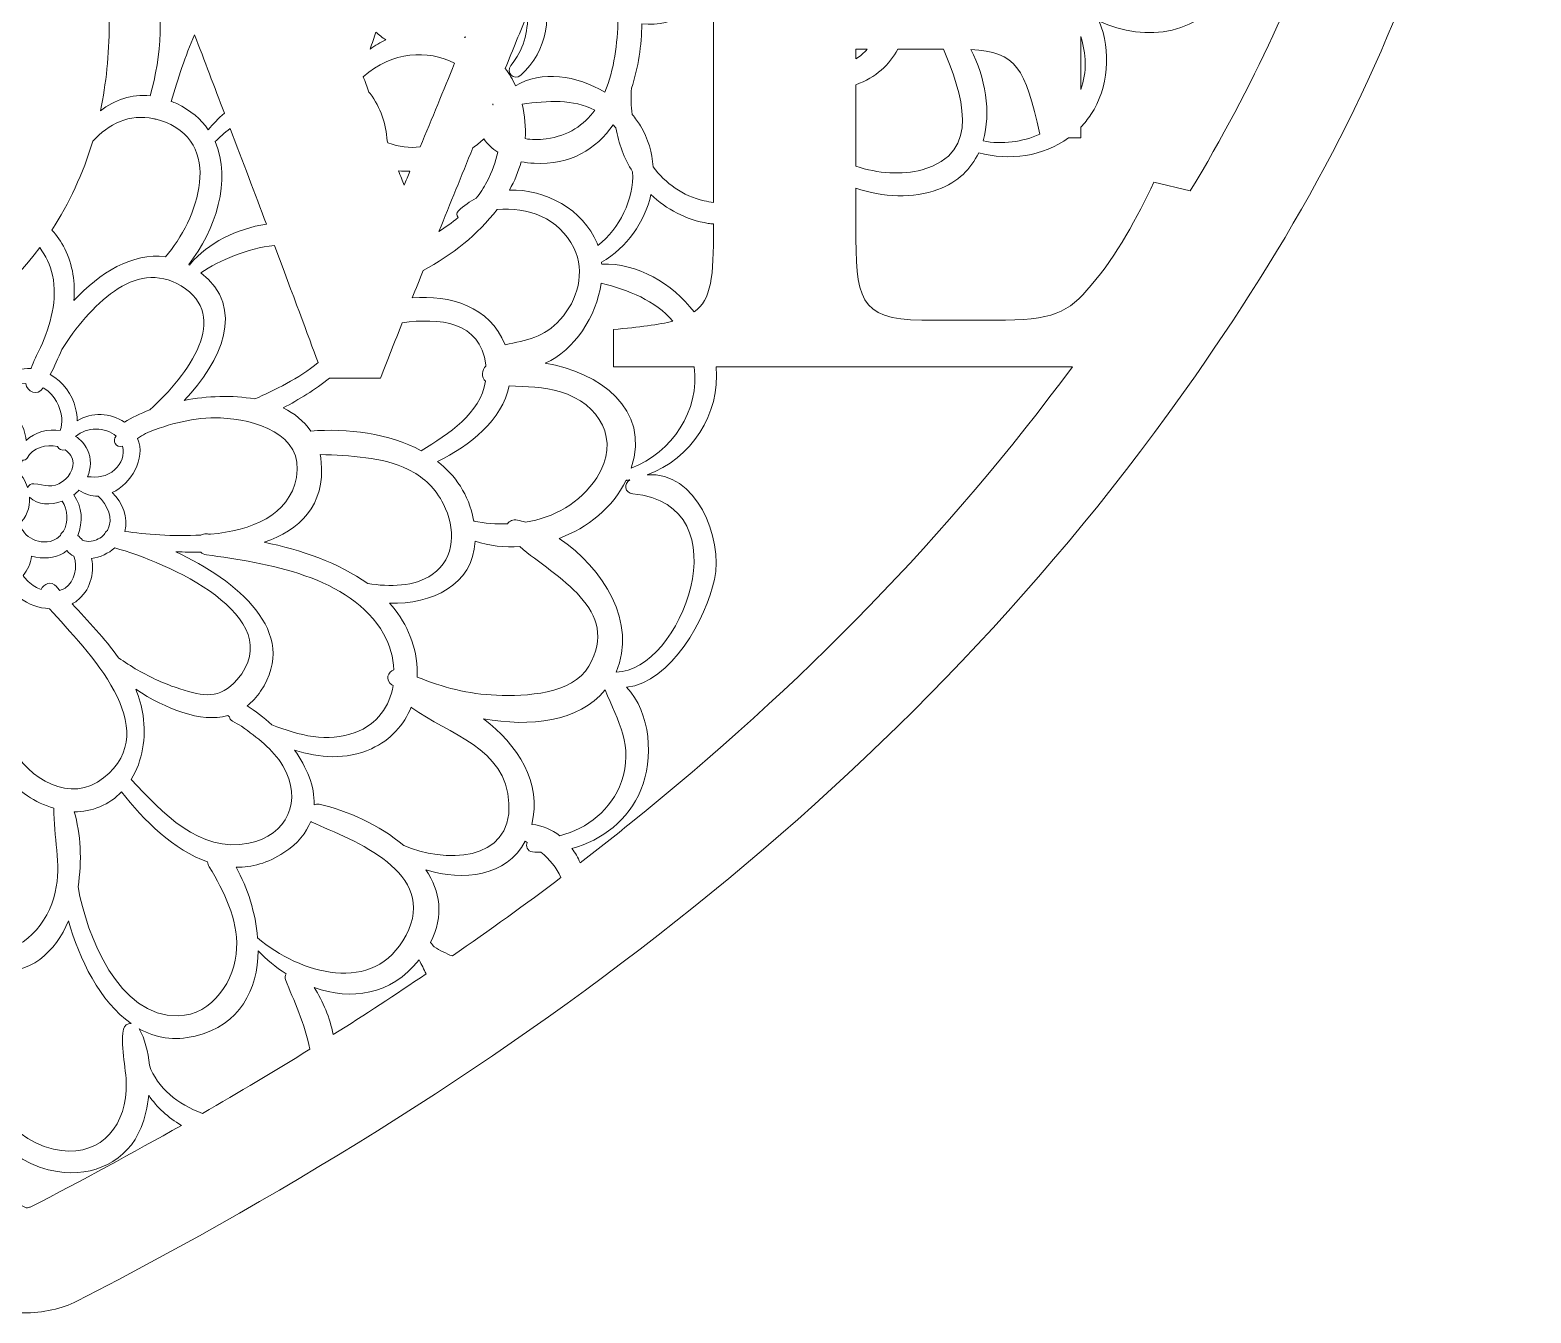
# Model space of a CAD drawing. Extents: x -491 to 5386, y -726 to 879.
# Drawn here: x 893.1 to 1352.3, y -726.5 to -333.8 of the extents above; entities that cross this region are included whole.
import ezdxf

# ---------------------------------------------------------------- set-up
doc = ezdxf.new("R2010")
doc.units = 0
doc.header["$MEASUREMENT"] = 0
doc.layers.add('Layer 1', color=7, linetype='Continuous', lineweight=0)

# ---------------------------------------------------------------- blocks, each defined once
blk = doc.blocks.new('Block_0')
at = {"layer": 'Layer 1'}
for points, knots in [([(1330.89, -141.17), (1306.71, -13.6), (1215.22, 64.76), (1097.03, 64.76), (1076.51, 64.76), (1055.21, 62.4), (1033.29, 57.52), (977.78, 45.18), (932.03, 14.6), (893.22, -29.24), (879.38, -16.28), (868.86, -5.93), (857.82, 3.82), (813.77, 42.69), (752.16, 64.51), (690.05, 64.51), (588.94, 64.51), (486.54, 6.68), (456.6, -129.48), (434.97, -227.86), (460.02, -316.24), (509.77, -399.45), (598.05, -547.12), (730.29, -645.63), (879.54, -724.11), (882.63, -725.74), (886.77, -726.47), (891.1, -726.47), (896.91, -726.47), (903.06, -725.15), (907.45, -722.88), (1042.04, -653.35), (1161.95, -565.18), (1249.64, -439.6), (1311.86, -350.49), (1352.3, -254.19), (1330.89, -141.17)], [0, 0, 0, 0, 1, 1, 1, 2, 2, 2, 3, 3, 3, 4, 4, 4, 5, 5, 5, 6, 6, 6, 7, 7, 7, 8, 8, 8, 9, 9, 9, 10, 10, 10, 11, 11, 11, 12, 12, 12, 12]), ([(1290.91, -289.88), (1281.66, -319.89), (1267.53, -350.65), (1248.07, -383.08), (1248.07, -383.08), (1236.96, -380.38), (1236.96, -380.38), (1231.91, -391.11), (1225.6, -402.79), (1217.71, -411.94), (1210.76, -420.46), (1206.03, -422.66), (1188.36, -422.66), (1188.36, -422.66), (1165.96, -422.66), (1165.96, -422.66), (1146.39, -422.35), (1145.76, -415.72), (1145.76, -393.95), (1145.76, -393.95), (1145.76, -382.19), (1145.76, -382.19), (1154.04, -385.07), (1163.31, -385.39), (1170.87, -382.61), (1177.02, -380.34), (1181.03, -376.29), (1183.34, -371.36), (1192.7, -373.99), (1203.05, -372.47), (1210.82, -366.81), (1210.82, -366.81), (1214.55, -366.81), (1214.55, -366.81), (1214.55, -366.81), (1214.55, -363.56), (1214.55, -363.56), (1215.68, -362.38), (1216.71, -361.1), (1217.65, -359.69), (1223.09, -351.51), (1223.97, -340.21), (1220.17, -331.11), (1234.35, -337.81), (1252.14, -335.36), (1260.26, -320.06), (1264.43, -312.21), (1263.21, -301.24), (1257.96, -294.04), (1267.19, -291.59), (1275.24, -285.39), (1279.07, -276.15), (1282.97, -266.74), (1282.21, -252.43), (1274.62, -244.76), (1288.36, -243.27), (1299.05, -223.54), (1301.58, -211.74), (1304.3, -199.07), (1295.8, -178.36), (1281.01, -179.78), (1290.81, -176.09), (1298.38, -167.74), (1301.12, -157.77), (1307.95, -202.17), (1304.59, -245.5), (1290.91, -289.88)], [0, 0, 0, 0, 1, 1, 1, 2, 2, 2, 3, 3, 3, 4, 4, 4, 5, 5, 5, 6, 6, 6, 7, 7, 7, 8, 8, 8, 9, 9, 9, 10, 10, 10, 11, 11, 11, 12, 12, 12, 13, 13, 13, 14, 14, 14, 15, 15, 15, 16, 16, 16, 17, 17, 17, 18, 18, 18, 19, 19, 19, 20, 20, 20, 21, 21, 21, 22, 22, 22, 22]), ([(1041.65, -350.93), (1040.76, -348.96), (1039.69, -347.18), (1038.49, -345.56), (1040.83, -339.81), (1043.12, -334.23), (1045.31, -328.88), (1045.54, -334.42), (1043.97, -340.02), (1040.23, -344.64), (1038.53, -346.74), (1041.17, -349.53), (1043.25, -347.65), (1051.57, -340.15), (1052.97, -328.7), (1049.45, -318.77), (1051.45, -313.91), (1053.34, -309.3), (1055.1, -305), (1056.83, -316.4), (1062.02, -326.58), (1073.02, -330.41), (1072.82, -337.79), (1071.87, -346.01), (1068.94, -352.82), (1060.41, -347.81), (1049.51, -345.92), (1041.65, -350.93)], [0, 0, 0, 0, 1, 1, 1, 2, 2, 2, 3, 3, 3, 4, 4, 4, 5, 5, 5, 6, 6, 6, 7, 7, 7, 8, 8, 8, 9, 9, 9, 9]), ([(929.88, -353.95), (924.15, -353.35), (919.07, -355.21), (914.64, -358.52), (916.38, -350.22), (917.31, -341.4), (917.31, -332.1), (917.31, -324.82), (916.64, -317.8), (915.39, -311.09), (919.46, -314.56), (924.39, -315.89), (929.52, -315.8), (934.78, -327.39), (933.18, -341.84), (929.88, -353.95)], [0, 0, 0, 0, 1, 1, 1, 2, 2, 2, 3, 3, 3, 4, 4, 4, 5, 5, 5, 5]), ([(1083.74, -375.69), (1083.46, -371.38), (1082.21, -367.08), (1079.83, -363.1), (1079.13, -361.93), (1078.28, -360.79), (1077.33, -359.69), (1076.96, -357.02), (1076.88, -354.31), (1077.1, -351.64), (1079.21, -345.32), (1080.22, -338.43), (1080.27, -331.93), (1080.29, -331.94), (1080.3, -331.94), (1080.32, -331.94), (1090.78, -332.78), (1097.88, -327.52), (1102.21, -319.78), (1102.21, -319.78), (1102.21, -386.56), (1102.21, -386.56), (1101.29, -386.46), (1100.34, -386.31), (1099.35, -386.08), (1092.74, -384.54), (1087.49, -380.72), (1083.74, -375.69)], [0, 0, 0, 0, 1, 1, 1, 2, 2, 2, 3, 3, 3, 4, 4, 4, 5, 5, 5, 6, 6, 6, 7, 7, 7, 8, 8, 8, 9, 9, 9, 9]), ([(998.94, -334.46), (999.86, -335.33), (1000.86, -336.13), (1001.99, -336.81), (1000.3, -337.59), (998.67, -338.53), (997.12, -339.63), (997.77, -337.86), (998.41, -336.13), (998.94, -334.46)], [0, 0, 0, 0, 1, 1, 1, 2, 2, 2, 3, 3, 3, 3]), ([(943.46, -335.32), (946.46, -343.17), (949.52, -351.22), (952.56, -359.23), (950.7, -360.91), (949.03, -362.63), (947.63, -364.31), (945.41, -361.15), (942.3, -358.4), (937.97, -356.33), (937.4, -356.05), (936.85, -355.88), (936.28, -355.67), (938.36, -348.62), (940.55, -341.77), (943.46, -335.32)], [0, 0, 0, 0, 1, 1, 1, 2, 2, 2, 3, 3, 3, 4, 4, 4, 5, 5, 5, 5]), ([(1002.59, -368.3), (1002.52, -368.12), (1002.45, -367.93), (1002.38, -367.75), (1002.04, -362.58), (1000.38, -357.54), (997.17, -353.26), (997.04, -353.09), (996.91, -352.95), (996.78, -352.79), (996.21, -351.25), (995.63, -349.68), (995.04, -348.09), (1004.04, -340.19), (1014.7, -339.8), (1022.99, -344), (1019.62, -352.27), (1016.09, -360.85), (1012.46, -369.57), (1009.28, -369.98), (1005.98, -369.66), (1002.59, -368.3)], [0, 0, 0, 0, 1, 1, 1, 2, 2, 2, 3, 3, 3, 4, 4, 4, 5, 5, 5, 6, 6, 6, 7, 7, 7, 7]), ([(1026.29, -335.88), (1026.26, -335.95), (1026.23, -336.03), (1026.2, -336.1), (1026.14, -336.08), (1026.07, -336.05), (1026, -336.03), (1026.1, -335.98), (1026.19, -335.93), (1026.29, -335.88)], [0, 0, 0, 0, 1, 1, 1, 2, 2, 2, 3, 3, 3, 3]), ([(1145.76, -350.54), (1151.92, -348.31), (1156.07, -344.45), (1158.62, -339.67), (1158.62, -339.67), (1172.55, -339.67), (1172.55, -339.67), (1177.99, -352.8), (1184.82, -371.51), (1165.99, -376.59), (1159.92, -378.23), (1152.47, -377.77), (1145.76, -375.48), (1145.76, -375.48), (1145.76, -350.54), (1145.76, -350.54)], [0, 0, 0, 0, 1, 1, 1, 2, 2, 2, 3, 3, 3, 4, 4, 4, 5, 5, 5, 5]), ([(1145.76, -339.67), (1145.76, -339.67), (1149.26, -339.67), (1149.26, -339.67), (1148.21, -340.82), (1147.04, -341.84), (1145.76, -342.68), (1145.76, -342.68), (1145.76, -339.67), (1145.76, -339.67)], [0, 0, 0, 0, 1, 1, 1, 2, 2, 2, 3, 3, 3, 3]), ([(1180.91, -339.78), (1194.87, -340.5), (1197.55, -345.38), (1201.99, -365.65), (1196.7, -368.15), (1190.56, -368.87), (1184.68, -367.75), (1187.24, -358.95), (1185.36, -348.29), (1180.91, -339.78)], [0, 0, 0, 0, 1, 1, 1, 2, 2, 2, 3, 3, 3, 3]), ([(1214.55, -335.8), (1216.22, -341.05), (1216.54, -346.53), (1214.55, -352), (1214.55, -352), (1214.55, -335.8), (1214.55, -335.8)], [0, 0, 0, 0, 1, 1, 1, 2, 2, 2, 2]), ([(1034.8, -356.69), (1034.78, -356.7), (1034.76, -356.7), (1034.74, -356.71), (1034.72, -356.61), (1034.7, -356.51), (1034.68, -356.41), (1034.72, -356.5), (1034.76, -356.6), (1034.8, -356.69)], [0, 0, 0, 0, 1, 1, 1, 2, 2, 2, 3, 3, 3, 3]), ([(1043.62, -356.47), (1051.54, -355.53), (1059.28, -354.82), (1065.87, -358.33), (1062.58, -362.89), (1057.84, -366.19), (1051.03, -367.11), (1048.56, -367.45), (1046.42, -367.4), (1044.58, -367.06), (1044.81, -363.62), (1044.52, -360.09), (1043.62, -356.47)], [0, 0, 0, 0, 1, 1, 1, 2, 2, 2, 3, 3, 3, 4, 4, 4, 4]), ([(903.71, -400.73), (902.65, -398.62), (901.32, -396.72), (899.8, -395.02), (905.08, -386.89), (909.3, -377.8), (912.28, -367.85), (917.24, -362.58), (923.39, -359.31), (930.98, -360.99), (931.1, -361.03), (931.21, -361.04), (931.34, -361.07), (931.79, -361.18), (932.23, -361.23), (932.7, -361.37), (953.11, -367.75), (944.42, -392.06), (934.5, -403.23), (924.44, -401.86), (914.39, -408.11), (906.53, -416.6), (906.95, -411.2), (906.26, -405.82), (903.71, -400.73)], [0, 0, 0, 0, 1, 1, 1, 2, 2, 2, 3, 3, 3, 4, 4, 4, 5, 5, 5, 6, 6, 6, 7, 7, 7, 8, 8, 8, 8]), ([(949.71, -367.98), (950.98, -366.74), (952.56, -365.37), (954.35, -363.97), (958.17, -374.04), (961.92, -383.96), (965.41, -393.22), (956.31, -394.62), (947.52, -399.04), (942.21, -405.36), (942.1, -405.5), (942.04, -405.65), (941.97, -405.8), (941.86, -405.74), (941.75, -405.65), (941.64, -405.6), (949.87, -395.16), (954.89, -379.63), (949.71, -367.98)], [0, 0, 0, 0, 1, 1, 1, 2, 2, 2, 3, 3, 3, 4, 4, 4, 5, 5, 5, 6, 6, 6, 6]), ([(1024.04, -391.16), (1022.19, -392.77), (1020.23, -394.19), (1018.19, -395.5), (1021.65, -386.93), (1025.13, -378.34), (1028.56, -369.9), (1029.72, -369.04), (1030.84, -368.13), (1031.92, -367.16), (1033.08, -368.73), (1034.49, -370.1), (1036.18, -371.24), (1035.61, -374.17), (1034.54, -377.2), (1032.87, -380.27), (1031.88, -382.1), (1030.79, -383.75), (1029.63, -385.28), (1027.67, -386.27), (1025.83, -387.55), (1024.17, -389.16), (1023.53, -389.79), (1023.61, -390.6), (1024.04, -391.16)], [0, 0, 0, 0, 1, 1, 1, 2, 2, 2, 3, 3, 3, 4, 4, 4, 5, 5, 5, 6, 6, 6, 7, 7, 7, 8, 8, 8, 8]), ([(1066.78, -399.72), (1066.7, -399.51), (1066.67, -399.28), (1066.58, -399.07), (1062.3, -388.77), (1050.77, -382.45), (1039.79, -382.8), (1041.32, -380.02), (1042.53, -377.11), (1043.36, -374.11), (1044.59, -374.35), (1045.91, -374.52), (1047.31, -374.6), (1058.43, -375.21), (1066.28, -370.28), (1071.54, -362.84), (1071.81, -363.14), (1072.08, -363.45), (1072.34, -363.78), (1073.12, -368.53), (1074.89, -373.13), (1077.46, -377.22), (1077.8, -385.75), (1073.62, -394.5), (1066.78, -399.72)], [0, 0, 0, 0, 1, 1, 1, 2, 2, 2, 3, 3, 3, 4, 4, 4, 5, 5, 5, 6, 6, 6, 7, 7, 7, 8, 8, 8, 8]), ([(1009.34, -377.05), (1008.75, -378.47), (1008.15, -379.9), (1007.55, -381.33), (1007.01, -379.94), (1006.44, -378.44), (1005.84, -376.87), (1007.01, -377.01), (1008.18, -377.07), (1009.34, -377.05)], [0, 0, 0, 0, 1, 1, 1, 2, 2, 2, 3, 3, 3, 3]), ([(1102.21, -394.58), (1102.21, -409.24), (1101.63, -416.27), (1096.25, -420.11), (1089.57, -411.28), (1078.88, -405.15), (1068.02, -405.44), (1068.01, -405.25), (1067.96, -405.07), (1067.94, -404.89), (1075.73, -400.36), (1081.18, -392.62), (1083.07, -384.14), (1087.81, -388.69), (1093.82, -391.93), (1100.62, -392.98), (1101.16, -393.07), (1101.69, -393.12), (1102.21, -393.17), (1102.21, -393.17), (1102.21, -394.58), (1102.21, -394.58)], [0, 0, 0, 0, 1, 1, 1, 2, 2, 2, 3, 3, 3, 4, 4, 4, 5, 5, 5, 6, 6, 6, 7, 7, 7, 7]), ([(1038.46, -430.13), (1033.68, -418.39), (1021.7, -414.79), (1010.04, -415.79), (1011.15, -413), (1012.28, -410.2), (1013.41, -407.38), (1022.1, -402.75), (1030.2, -396.36), (1035.98, -388.75), (1045.27, -387.81), (1055.05, -391.43), (1059.46, -400.45), (1063.1, -407.87), (1060.64, -416.54), (1055.32, -422.45), (1050.4, -427.9), (1044.98, -428.71), (1038.46, -430.13)], [0, 0, 0, 0, 1, 1, 1, 2, 2, 2, 3, 3, 3, 4, 4, 4, 5, 5, 5, 6, 6, 6, 6]), ([(896.06, -400.41), (897.93, -402.84), (899.31, -405.74), (899.97, -408.83), (901.62, -416.45), (899.35, -423.92), (896.33, -430.98), (895.19, -433.13), (894.23, -435.24), (893.47, -437.26), (893.44, -437.32), (893.41, -437.38), (893.38, -437.45), (887.81, -437.11), (882.26, -440.04), (879.2, -444.71), (877.62, -442.64), (875.17, -441.07), (872.96, -440.21), (869.99, -439.05), (866.69, -438.94), (863.66, -439.83), (863.53, -436.95), (862.52, -431.14), (862.49, -429.91), (862.48, -429.61), (862.49, -429.31), (862.49, -429.01), (875.65, -422.08), (887.09, -412.43), (896.06, -400.41)], [0, 0, 0, 0, 1, 1, 1, 2, 2, 2, 3, 3, 3, 4, 4, 4, 5, 5, 5, 6, 6, 6, 7, 7, 7, 8, 8, 8, 9, 9, 9, 10, 10, 10, 10]), ([(899.3, -439.24), (900.57, -436.79), (901.73, -434.21), (902.79, -431.59), (911.31, -418.45), (925.04, -403.47), (939.31, -412.14), (954.63, -421.46), (941.71, -439.14), (929.75, -450.06), (926.8, -451.18), (924.14, -452.45), (922.01, -453.86), (917.83, -450.96), (911.85, -450.69), (907.57, -453.43), (907.52, -452.07), (907.34, -450.75), (907.06, -449.61), (905.98, -445.29), (903.2, -441.42), (899.3, -439.24)], [0, 0, 0, 0, 1, 1, 1, 2, 2, 2, 3, 3, 3, 4, 4, 4, 5, 5, 5, 6, 6, 6, 7, 7, 7, 7]), ([(945.4, -408.08), (951.05, -404.29), (959.61, -400.63), (967.85, -399.71), (973.47, -414.66), (978.22, -427.41), (981.22, -435.61), (975.32, -440.44), (967.86, -444.13), (961.83, -446.73), (955.01, -445.51), (947.35, -445.82), (940.28, -447.16), (951.66, -435.19), (959.24, -418.96), (945.4, -408.08)], [0, 0, 0, 0, 1, 1, 1, 2, 2, 2, 3, 3, 3, 4, 4, 4, 5, 5, 5, 5]), ([(1077.02, -467.86), (1083.11, -449.67), (1067.23, -438.6), (1050.75, -435.8), (1059.72, -431.82), (1066.4, -421.41), (1067.82, -411.28), (1076.26, -413.34), (1084.32, -416.66), (1089.8, -422.88), (1085.44, -424.03), (1079.55, -424.72), (1071.61, -425.5), (1071.61, -425.5), (1071.61, -436.86), (1071.61, -436.86), (1071.61, -436.86), (1096.24, -436.86), (1096.24, -436.86), (1098.17, -450.18), (1089.48, -463.21), (1077.02, -467.86)], [0, 0, 0, 0, 1, 1, 1, 2, 2, 2, 3, 3, 3, 4, 4, 4, 5, 5, 5, 6, 6, 6, 7, 7, 7, 7]), ([(1032.44, -441.33), (1030.9, -451.26), (1021.22, -457.28), (1012.8, -462.58), (1002.92, -457.2), (990.17, -455.67), (978.96, -456.56), (976.9, -453.47), (974.01, -451.12), (970.55, -449.45), (975.34, -446.94), (980.31, -443.89), (984.71, -440.34), (984.71, -440.34), (1000.29, -440.34), (1000.29, -440.34), (1002.45, -434.84), (1004.7, -429.19), (1006.99, -423.43), (1018.13, -421.81), (1030.99, -422.92), (1032.53, -436.27), (1032.55, -436.4), (1032.54, -436.52), (1032.56, -436.64), (1031.23, -437.82), (1031.16, -440.13), (1032.44, -441.33)], [0, 0, 0, 0, 1, 1, 1, 2, 2, 2, 3, 3, 3, 4, 4, 4, 5, 5, 5, 6, 6, 6, 7, 7, 7, 8, 8, 8, 9, 9, 9, 9]), ([(1076, -577.21), (1071.2, -581.07), (1066.34, -584.89), (1061.42, -588.68), (1060.72, -587.11), (1059.88, -585.62), (1058.89, -584.26), (1068.12, -581.81), (1076.17, -575.61), (1080, -566.37), (1083.9, -556.96), (1083.14, -542.65), (1075.55, -534.98), (1089.28, -533.49), (1099.98, -513.76), (1102.51, -501.96), (1105.23, -489.28), (1096.73, -468.58), (1081.94, -469.99), (1095.23, -465), (1104.42, -451.43), (1103.02, -436.86), (1103.02, -436.86), (1212.03, -436.86), (1212.03, -436.86), (1174.1, -488.19), (1129.44, -534.25), (1076, -577.21)], [0, 0, 0, 0, 1, 1, 1, 2, 2, 2, 3, 3, 3, 4, 4, 4, 5, 5, 5, 6, 6, 6, 7, 7, 7, 8, 8, 8, 9, 9, 9, 9]), ([(880.88, -448.93), (880.87, -448.82), (880.83, -448.72), (880.82, -448.62), (883.13, -444.79), (887.41, -442.08), (891.77, -441.97), (892.01, -444.52), (895.5, -446.1), (897.08, -443.32), (897.08, -443.32), (897.09, -443.32), (897.09, -443.32), (897.26, -443.42), (897.44, -443.47), (897.61, -443.58), (900.6, -445.54), (902.46, -449.11), (902.78, -452.62), (902.9, -453.97), (902.67, -455.2), (902.37, -456.42), (898.63, -455.82), (894.58, -456.82), (891.87, -459.4), (891.71, -457.16), (890.99, -454.97), (889.57, -453.05), (887.45, -450.19), (884.18, -448.82), (880.88, -448.93)], [0, 0, 0, 0, 1, 1, 1, 2, 2, 2, 3, 3, 3, 4, 4, 4, 5, 5, 5, 6, 6, 6, 7, 7, 7, 8, 8, 8, 9, 9, 9, 10, 10, 10, 10]), ([(1042.22, -483.79), (1040.89, -483.5), (1039.78, -484.08), (1039.14, -484.97), (1035.71, -485.07), (1032.24, -484.77), (1028.86, -484.1), (1028.84, -483.99), (1028.83, -483.89), (1028.81, -483.78), (1027.29, -475.92), (1023.22, -470.09), (1017.74, -465.83), (1027.78, -461.12), (1037.55, -453.03), (1039.7, -442.73), (1044.96, -443.07), (1050.25, -442.93), (1055.39, -444.53), (1067.3, -448.22), (1073.98, -459.26), (1066.46, -470.83), (1061.31, -478.76), (1053.32, -483.05), (1044.66, -484.46), (1043.84, -484.22), (1043.03, -483.96), (1042.22, -483.79)], [0, 0, 0, 0, 1, 1, 1, 2, 2, 2, 3, 3, 3, 4, 4, 4, 5, 5, 5, 6, 6, 6, 7, 7, 7, 8, 8, 8, 9, 9, 9, 9]), ([(918.24, -475.37), (924.15, -472.61), (928.55, -465.1), (926.03, -458.8), (926.83, -458.32), (927.63, -457.8), (928.45, -457.25), (935.83, -454.31), (943.22, -452.23), (951.41, -452.55), (961.6, -452.94), (977.12, -457.29), (974.6, -470.74), (972.41, -482.46), (960.8, -486.9), (948.32, -488.14), (947.9, -488.11), (947.46, -488.05), (947.06, -488.02), (946.37, -487.96), (945.84, -488.13), (945.39, -488.37), (936.84, -488.9), (928.19, -488.11), (922.11, -487.25), (923.23, -482.96), (921.43, -478.53), (918.24, -475.37)], [0, 0, 0, 0, 1, 1, 1, 2, 2, 2, 3, 3, 3, 4, 4, 4, 5, 5, 5, 6, 6, 6, 7, 7, 7, 8, 8, 8, 9, 9, 9, 9]), ([(910.72, -470.52), (911.79, -467.92), (911.95, -465.01), (910.65, -462.27), (909.81, -460.52), (908.56, -459.16), (907.06, -458.17), (910.37, -455.29), (916.15, -455.17), (919.49, -458.11), (918, -459.44), (919.49, -461.79), (921.42, -461.2), (922.15, -463.78), (921.05, -466.54), (919.04, -468.35), (916.54, -470.6), (913.77, -470.81), (910.72, -470.52)], [0, 0, 0, 0, 1, 1, 1, 2, 2, 2, 3, 3, 3, 4, 4, 4, 5, 5, 5, 6, 6, 6, 6]), ([(888.97, -468.51), (889.02, -468.45), (889.09, -468.43), (889.14, -468.37), (889.82, -467.48), (890.35, -466.51), (890.79, -465.51), (891.34, -465.53), (891.88, -465.39), (892.2, -464.8), (893.84, -461.73), (898.07, -460.4), (901.53, -461.28), (901.81, -462.21), (902.87, -462.54), (903.82, -462.29), (904.49, -462.76), (905.11, -463.3), (905.56, -464.03), (907.36, -466.89), (905.51, -470.23), (903.07, -472.01), (899.94, -474.29), (897.65, -473.04), (894.29, -472.66), (893.44, -472.56), (892.73, -473.09), (892.33, -473.8), (891.66, -471.74), (890.52, -469.89), (888.97, -468.51)], [0, 0, 0, 0, 1, 1, 1, 2, 2, 2, 3, 3, 3, 4, 4, 4, 5, 5, 5, 6, 6, 6, 7, 7, 7, 8, 8, 8, 9, 9, 9, 10, 10, 10, 10]), ([(996.41, -503.25), (987.51, -496.82), (975.89, -492.89), (964.72, -490.58), (975.61, -486.87), (983.47, -479.39), (982.17, -465.82), (982.09, -465.08), (981.96, -464.39), (981.83, -463.7), (991.01, -464.17), (1000.91, -464.36), (1008.79, -468.27), (1009.01, -468.48), (1009.29, -468.63), (1009.61, -468.7), (1013.65, -470.88), (1017.12, -474.09), (1019.61, -478.95), (1023.27, -486.11), (1023.39, -495.36), (1016.18, -500.43), (1010.62, -504.34), (1003.14, -504.2), (996.41, -503.25)], [0, 0, 0, 0, 1, 1, 1, 2, 2, 2, 3, 3, 3, 4, 4, 4, 5, 5, 5, 6, 6, 6, 7, 7, 7, 8, 8, 8, 8]), ([(1072.42, -530.3), (1078.93, -515.46), (1068.5, -498.34), (1054.95, -489.4), (1063.74, -486.16), (1071.38, -480.02), (1075.49, -471.59), (1075.57, -471.59), (1075.62, -471.65), (1075.7, -471.64), (1076.02, -471.59), (1076.32, -471.5), (1076.64, -471.44), (1074.64, -472.61), (1074.99, -475.54), (1077.56, -475.78), (1111.91, -478.95), (1092.07, -530.39), (1072.42, -530.3)], [0, 0, 0, 0, 1, 1, 1, 2, 2, 2, 3, 3, 3, 4, 4, 4, 5, 5, 5, 6, 6, 6, 6]), ([(892.96, -476.8), (892.96, -476.79), (892.96, -476.78), (892.96, -476.77), (895.39, -479.42), (899.48, -479.27), (902.9, -477.98), (904.68, -480.64), (904.93, -484.45), (903.34, -487.21), (902.9, -487.5), (902.56, -487.96), (902.38, -488.49), (901.96, -488.93), (901.48, -489.34), (900.92, -489.66), (898.79, -490.89), (896.12, -490.68), (893.96, -489.65), (891.78, -488.62), (890.76, -487.01), (889.77, -485.11), (891.9, -482.99), (893.19, -480.11), (892.96, -476.8)], [0, 0, 0, 0, 1, 1, 1, 2, 2, 2, 3, 3, 3, 4, 4, 4, 5, 5, 5, 6, 6, 6, 7, 7, 7, 8, 8, 8, 8]), ([(906.46, -476.08), (907.03, -475.64), (907.57, -475.14), (908.07, -474.62), (909.92, -475.98), (911.93, -476.5), (913.91, -476.45), (916.8, -479.22), (918.8, -483.25), (916.76, -486.96), (916.31, -487.28), (916, -487.75), (915.79, -488.25), (914.73, -489.32), (913.28, -490.04), (911.82, -490.25), (910.81, -490.41), (909.96, -490.23), (909.14, -489.93), (908.69, -489.44), (908.26, -488.94), (907.71, -488.53), (909.39, -484.5), (909.07, -479.61), (906.46, -476.08)], [0, 0, 0, 0, 1, 1, 1, 2, 2, 2, 3, 3, 3, 4, 4, 4, 5, 5, 5, 6, 6, 6, 7, 7, 7, 8, 8, 8, 8]), ([(1011.56, -529.17), (1011.04, -521.08), (1007.87, -514.54), (1003.1, -509.24), (1015.96, -509.65), (1028.56, -503.77), (1029.3, -490.29), (1033.65, -491.69), (1038.28, -492.19), (1042.9, -491.93), (1054.09, -501.32), (1074.11, -511.31), (1064.05, -528.53), (1058.95, -537.26), (1044.68, -537.7), (1035.84, -537.39), (1027.19, -537.08), (1019.36, -534.98), (1011.56, -531.86), (1011.59, -530.97), (1011.61, -530.08), (1011.56, -529.17)], [0, 0, 0, 0, 1, 1, 1, 2, 2, 2, 3, 3, 3, 4, 4, 4, 5, 5, 5, 6, 6, 6, 7, 7, 7, 7]), ([(893.57, -494.84), (896.97, -495.77), (900.68, -495.58), (903.39, -493.9), (903.74, -493.68), (904.02, -493.4), (904.34, -493.15), (904.94, -493.92), (905.71, -494.45), (906.54, -494.86), (907.73, -498.21), (906.79, -502.54), (903.83, -504.59), (903.33, -504.94), (902.77, -505.12), (902.21, -505.3), (901.87, -504.91), (901.51, -504.53), (901.17, -504.15), (899.56, -502.29), (897.31, -503.28), (896.46, -505.02), (895.81, -504.77), (895.16, -504.49), (894.59, -504.15), (893.05, -503.24), (891.94, -502.06), (890.99, -500.74), (892.35, -499.02), (893.32, -497), (893.57, -494.84)], [0, 0, 0, 0, 1, 1, 1, 2, 2, 2, 3, 3, 3, 4, 4, 4, 5, 5, 5, 6, 6, 6, 7, 7, 7, 8, 8, 8, 9, 9, 9, 10, 10, 10, 10]), ([(920.16, -525.92), (916.04, -520.03), (910.88, -514.7), (905.97, -509.44), (906.46, -509.16), (906.96, -508.9), (907.41, -508.54), (911.42, -505.45), (912.89, -500.2), (911.95, -495.55), (914.54, -495.17), (917.12, -493.97), (919.02, -492.33), (934.61, -496.47), (973.02, -513.37), (956.46, -532.62), (951.14, -538.8), (946.2, -537.78), (938.91, -535.44), (934.42, -534), (930.15, -532.07), (926.07, -529.72), (924.01, -528.54), (922.05, -527.26), (920.16, -525.92)], [0, 0, 0, 0, 1, 1, 1, 2, 2, 2, 3, 3, 3, 4, 4, 4, 5, 5, 5, 6, 6, 6, 7, 7, 7, 8, 8, 8, 8]), ([(1003.81, -534.24), (1003.93, -534.32), (1004.07, -534.39), (1004.19, -534.47), (1003.15, -540.71), (999.44, -546.26), (992.53, -548.84), (984.19, -551.97), (975.25, -549.74), (967.04, -546.42), (964.61, -544.2), (962.05, -542.23), (959.5, -540.66), (960.99, -539.49), (962.39, -538.04), (963.63, -536.19), (975.91, -517.93), (956.21, -502.29), (937.73, -493.47), (940.21, -493.62), (942.76, -493.67), (945.31, -493.62), (945.78, -494.02), (946.34, -494.34), (947.06, -494.44), (965.3, -496.88), (991.12, -500.94), (1001.28, -518.62), (1003.24, -522.03), (1004.25, -525.83), (1004.45, -529.59), (1002.56, -530.18), (1001.63, -532.83), (1003.81, -534.24)], [0, 0, 0, 0, 1, 1, 1, 2, 2, 2, 3, 3, 3, 4, 4, 4, 5, 5, 5, 6, 6, 6, 7, 7, 7, 8, 8, 8, 9, 9, 9, 10, 10, 10, 11, 11, 11, 11]), ([(884.77, -522.54), (884.72, -521.84), (884.35, -521.31), (883.86, -520.93), (885.67, -520.43), (887.3, -519.56), (888.27, -518.11), (889.72, -515.95), (889.89, -512.16), (890.01, -509.66), (890.04, -509), (889.99, -508.33), (889.98, -507.67), (892.63, -509.57), (895.86, -510.74), (899.05, -510.92), (910.74, -524.02), (934.62, -547.56), (915.61, -562.72), (905.56, -570.73), (892.59, -563.09), (887.22, -552.94), (884.58, -547.96), (883.5, -542.32), (883.13, -536.55), (884.41, -531.16), (885, -526.21), (884.77, -522.54)], [0, 0, 0, 0, 1, 1, 1, 2, 2, 2, 3, 3, 3, 4, 4, 4, 5, 5, 5, 6, 6, 6, 7, 7, 7, 8, 8, 8, 9, 9, 9, 9]), ([(927.69, -543.65), (927.28, -540.79), (926.45, -538.12), (925.42, -535.54), (934.78, -541.69), (945.16, -545.85), (953.59, -543.63), (953.75, -543.76), (953.93, -543.88), (954.09, -544.01), (954.16, -544.52), (954.44, -545), (955.05, -545.34), (955.96, -545.86), (956.89, -546.37), (957.83, -546.89), (962.55, -550.39), (967.36, -553.82), (970.43, -558.98), (976.75, -569.61), (971.74, -580.32), (960.05, -582.7), (944.84, -585.79), (933.6, -573.36), (924.08, -563.16), (927.54, -557.53), (928.64, -550.35), (927.69, -543.65)], [0, 0, 0, 0, 1, 1, 1, 2, 2, 2, 3, 3, 3, 4, 4, 4, 5, 5, 5, 6, 6, 6, 7, 7, 7, 8, 8, 8, 9, 9, 9, 9]), ([(1046.59, -576.96), (1049.82, -564.3), (1042.29, -552.46), (1031.82, -544.63), (1046.07, -547.14), (1060.92, -545.68), (1069.03, -535.79), (1073.12, -545.37), (1077.75, -553), (1074.01, -563.85), (1071.03, -572.46), (1063.63, -578.21), (1055.19, -580.42), (1052.77, -578.53), (1049.9, -577.25), (1046.59, -576.96)], [0, 0, 0, 0, 1, 1, 1, 2, 2, 2, 3, 3, 3, 4, 4, 4, 5, 5, 5, 5]), ([(1007.44, -583.41), (1000.03, -577.13), (990.06, -572.65), (981.57, -570.78), (981.01, -570.65), (980.49, -570.75), (980, -570.92), (980.23, -565.31), (977.77, -559.45), (973.99, -554.19), (981.7, -556.64), (989.71, -557.3), (997.53, -553.76), (1003.45, -551.09), (1007.54, -546.52), (1009.73, -541.02), (1009.8, -541.08), (1009.84, -541.15), (1009.92, -541.21), (1021.15, -549.59), (1038.81, -553.23), (1039.63, -570.53), (1040.48, -588.79), (1019.48, -588.7), (1007.44, -583.41)], [0, 0, 0, 0, 1, 1, 1, 2, 2, 2, 3, 3, 3, 4, 4, 4, 5, 5, 5, 6, 6, 6, 7, 7, 7, 8, 8, 8, 8]), ([(861.21, -573.4), (868.92, -568.74), (875.14, -558.92), (879.25, -548.67), (880.42, -553.52), (882.36, -558.13), (885.67, -562.18), (889.36, -566.69), (894.68, -570.33), (900.43, -572.01), (900.22, -580.63), (902.79, -588.99), (900.81, -597.66), (898.64, -607.13), (891.09, -616.78), (880.33, -615.17), (879.28, -613.76), (877.34, -613.37), (875.86, -614.06), (860.46, -608.26), (860, -588.46), (861.21, -573.4)], [0, 0, 0, 0, 1, 1, 1, 2, 2, 2, 3, 3, 3, 4, 4, 4, 5, 5, 5, 6, 6, 6, 7, 7, 7, 7]), ([(907.78, -596.06), (909.07, -588.11), (908.59, -579.73), (906.62, -573.05), (909.27, -573.08), (911.93, -572.62), (914.48, -571.53), (917.09, -570.43), (919.28, -568.86), (921.1, -567), (927.9, -575.72), (937.13, -584.81), (947.44, -588.42), (947.49, -588.91), (947.63, -589.41), (947.94, -589.92), (952.49, -597.53), (956.65, -605.74), (956.31, -614.87), (955.95, -624.5), (948.98, -635.31), (938.4, -635.53), (920.14, -635.92), (910.42, -610.92), (907.78, -596.06)], [0, 0, 0, 0, 1, 1, 1, 2, 2, 2, 3, 3, 3, 4, 4, 4, 5, 5, 5, 6, 6, 6, 7, 7, 7, 8, 8, 8, 8]), ([(970.78, -585.57), (975.07, -582.75), (977.65, -579.49), (978.96, -576.02), (979.08, -576.08), (979.14, -576.17), (979.27, -576.23), (992.28, -581.92), (1018.27, -591.53), (1008.13, -610.88), (998.36, -629.52), (975.54, -622.58), (962.72, -611.65), (962.12, -604.09), (959.67, -596.38), (956.18, -590.06), (960.95, -590.11), (965.85, -588.81), (970.78, -585.57)], [0, 0, 0, 0, 1, 1, 1, 2, 2, 2, 3, 3, 3, 4, 4, 4, 5, 5, 5, 6, 6, 6, 6]), ([(1022.3, -617.21), (1020.38, -616.45), (1018.53, -615.52), (1016.77, -614.45), (1016.77, -614.45), (1016.76, -614.45), (1016.75, -614.44), (1016.37, -614), (1016.07, -613.5), (1015.65, -613.09), (1019.84, -604.85), (1018.53, -597.3), (1014.24, -590.88), (1025.66, -594.35), (1038.84, -592.94), (1044.62, -582.09), (1044.82, -582.2), (1045, -582.32), (1045.19, -582.43), (1044.66, -583.54), (1045.23, -585.21), (1046.86, -585.36), (1047.7, -585.44), (1048.54, -585.39), (1049.37, -585.4), (1052.07, -587.66), (1054.22, -590.28), (1055.54, -593.17), (1044.78, -601.32), (1033.7, -609.33), (1022.3, -617.21)], [0, 0, 0, 0, 1, 1, 1, 2, 2, 2, 3, 3, 3, 4, 4, 4, 5, 5, 5, 6, 6, 6, 7, 7, 7, 8, 8, 8, 9, 9, 9, 10, 10, 10, 10]), ([(922.51, -658.33), (921.86, -670.71), (913.42, -679.34), (900.28, -676.3), (884.83, -672.71), (876.79, -656.65), (878.03, -641.86), (880.14, -635.54), (881.14, -628.65), (881.2, -622.15), (881.22, -622.15), (881.23, -622.16), (881.25, -622.16), (893.26, -623.12), (900.84, -616.05), (904.89, -606.4), (908.06, -618.13), (914.5, -631.2), (924.03, -637.92), (922.93, -637.89), (921.86, -638.4), (921.65, -639.65), (920.65, -645.85), (922.84, -652.02), (922.51, -658.33)], [0, 0, 0, 0, 1, 1, 1, 2, 2, 2, 3, 3, 3, 4, 4, 4, 5, 5, 5, 6, 6, 6, 7, 7, 7, 8, 8, 8, 8]), ([(945.82, -665.38), (938.4, -662.64), (932.01, -657.6), (929.6, -650.61), (929.23, -646.49), (928.25, -642.58), (926.5, -639.5), (931.45, -642.25), (937.15, -643.3), (943.58, -641.72), (957.52, -638.29), (962.75, -627.48), (962.87, -615.58), (965.41, -618.27), (968.31, -620.66), (971.42, -622.66), (971.11, -623.24), (971.01, -623.92), (971.31, -624.67), (973.61, -630.37), (977.28, -638.25), (978.7, -645.75), (968.02, -652.37), (957.07, -658.91), (945.82, -665.38)], [0, 0, 0, 0, 1, 1, 1, 2, 2, 2, 3, 3, 3, 4, 4, 4, 5, 5, 5, 6, 6, 6, 7, 7, 7, 8, 8, 8, 8]), ([(985.88, -641.26), (984.79, -636.11), (982.76, -631.11), (980.04, -626.87), (991.22, -630.84), (1003.47, -629.31), (1012.13, -618.42), (1012.92, -619.83), (1013.63, -621.27), (1014.25, -622.72), (1005.01, -628.98), (995.56, -635.16), (985.88, -641.26)], [0, 0, 0, 0, 1, 1, 1, 2, 2, 2, 3, 3, 3, 4, 4, 4, 4]), ([(893.19, -694.07), (892.9, -694.14), (892.42, -694.24), (891.89, -694.29), (870.27, -682.87), (849.68, -671.36), (830.04, -659.71), (831.01, -658.97), (831.94, -658.19), (832.85, -657.38), (835.94, -661.57), (840.84, -664.41), (848.24, -664.82), (859.75, -665.45), (867.77, -660.15), (873.03, -652.27), (874.69, -667.11), (886.07, -680.8), (901.55, -683.2), (912.43, -684.89), (922.9, -680.15), (927.09, -669.68), (928.21, -666.87), (929, -663.44), (929.42, -659.85), (931.92, -663.56), (935.4, -666.65), (939.41, -669.04), (924.53, -677.49), (909.14, -685.82), (893.19, -694.07)], [0, 0, 0, 0, 1, 1, 1, 2, 2, 2, 3, 3, 3, 4, 4, 4, 5, 5, 5, 6, 6, 6, 7, 7, 7, 8, 8, 8, 9, 9, 9, 10, 10, 10, 10])]:
    blk.add_open_spline(points, degree=3, knots=knots, dxfattribs=at)

msp = doc.modelspace()

# ---------------------------------------------------------------- block references
at = {"layer": 'Layer 1'}
msp.add_blockref('Block_0', (0, 0), dxfattribs=at)

doc.saveas('drawing.dxf')
